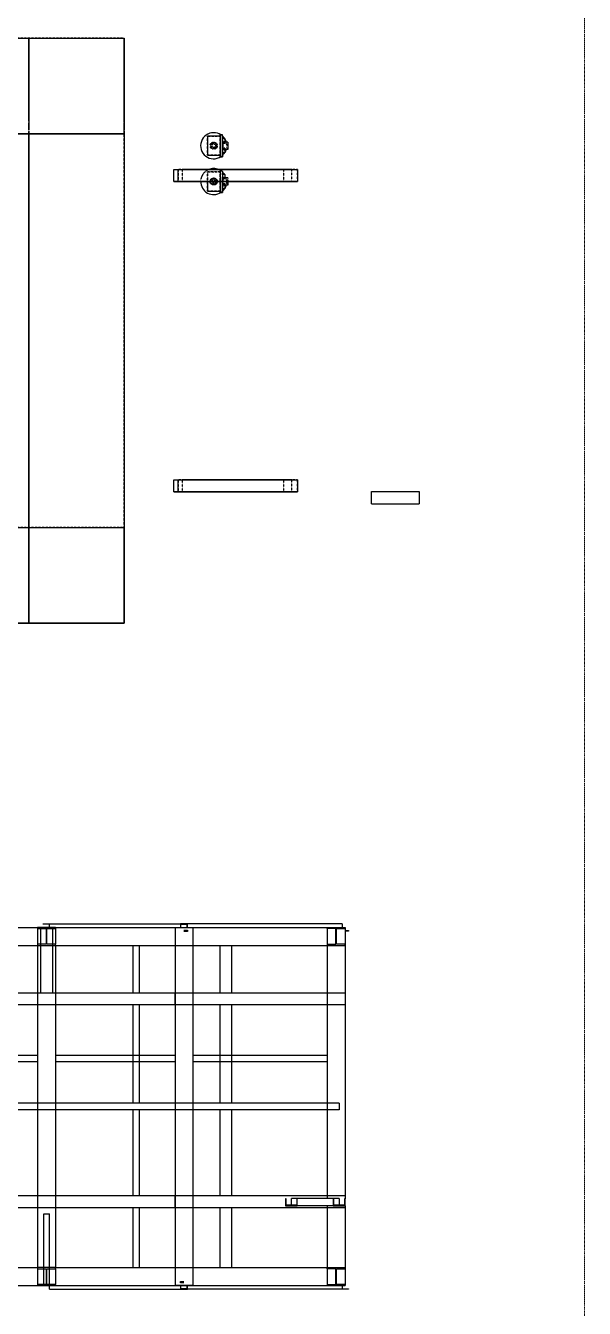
# Model space of a CAD drawing. Header units: inches. Extents: x 19 to 654008, y 34 to 210034.
# Drawn here: x 155984 to 160474, y 131183 to 141500 of the extents above; entities that cross this region are included whole.
import ezdxf

# ---------------------------------------------------------------- set-up
doc = ezdxf.new("R2010")
doc.units = ezdxf.units.IN
doc.header["$MEASUREMENT"] = 0
doc.linetypes.add('CABLEROUTEALL-EMBED 1_DWG$0$HIDDEN2', pattern=[0.1875, 0.125, -0.0625])
doc.linetypes.add('DIVIDE2', pattern=[0.625, 0.25, -0.125, 0, -0.125, 0, -0.125])
doc.layers.add('CABLEROUTEALL-EMBED 1_DWG$0$DwgTemplate', color=7, linetype='Continuous')
doc.layers.add('Layout', color=6, linetype='Continuous', lineweight=20)

msp = doc.modelspace()

# ---------------------------------------------------------------- linework, layer by layer
at = {"layer": 'CABLEROUTEALL-EMBED 1_DWG$0$DwgTemplate', "color": 252, "linetype": 'Continuous'}
for p, q in [((148905, 141399), (156776, 141399)), ((148905, 141399), (156776, 141399)), ((156008, 141399), (156776, 141399)), ((156008, 141399), (156776, 141399)), ((156008, 140732), (156008, 141399)), ((156008, 141399), (156008, 140732)), ((156776, 141399), (156776, 140732)), ((156776, 141399), (156776, 140732)), ((156776, 141399), (156776, 140732)), ((156776, 140732), (156776, 141399)), ((156776, 140631), (148905, 140631)), ((148905, 140631), (156776, 140631)), ((156008, 140675), (156008, 140700)), ((156008, 140700), (156008, 140675)), ((156008, 136695), (156008, 140642)), ((156008, 140642), (156008, 136695)), ((156776, 140700), (156776, 140675)), ((156776, 140700), (156776, 140675)), ((156776, 140700), (156776, 140675)), ((156776, 140675), (156776, 140700)), ((156776, 140642), (156776, 136695)), ((156776, 140642), (156776, 136695)), ((156776, 140642), (156776, 140631)), ((156776, 140631), (156776, 140642)), ((157566, 140621), (157547, 140621)), ((157566, 140621), (157547, 140621)), ((157547, 140621), (157547, 140446)), ((157547, 140621), (157547, 140446)), ((157566, 140446), (157566, 140621)), ((157566, 140446), (157566, 140621)), ((157547, 140611), (157444, 140611)), ((157547, 140611), (157444, 140611)), ((157444, 140611), (157444, 140457)), ((157444, 140611), (157444, 140457)), ((157585, 140591), (157566, 140591)), ((157569, 140572), (157566, 140572)), ((157569, 140572), (157566, 140572)), ((157569, 140495), (157569, 140572)), ((157569, 140495), (157569, 140572)), ((157569, 140567), (157569, 140568)), ((157569, 140567), (157569, 140568)), ((157569, 140568), (157569, 140568)), ((157569, 140568), (157569, 140568)), ((157569, 140567), (157569, 140533)), ((157569, 140533), (157569, 140567)), ((157569, 140567), (157569, 140567)), ((157569, 140567), (157569, 140567)), ((157585, 140553), (157569, 140553)), ((157569, 140533), (157569, 140533)), ((157569, 140533), (157569, 140533)), ((157585, 140591), (157585, 140553)), ((157585, 140591), (157585, 140553)), ((157609, 140563), (157585, 140563)), ((157609, 140563), (157609, 140505)), ((157609, 140563), (157609, 140505)), ((157444, 140457), (157547, 140457)), ((157444, 140457), (157547, 140457)), ((157547, 140446), (157566, 140446)), ((157547, 140446), (157566, 140446)), ((157566, 140495), (157569, 140495)), ((157566, 140495), (157569, 140495)), ((157585, 140476), (157566, 140476)), ((157585, 140515), (157569, 140515)), ((157585, 140515), (157585, 140476)), ((157585, 140515), (157585, 140476)), ((157609, 140505), (157585, 140505)), ((157174, 140247), (157174, 140343)), ((157174, 140247), (157174, 140343)), ((157174, 140343), (157208, 140343)), ((157174, 140343), (157208, 140343)), ((157208, 140247), (157208, 140343)), ((157208, 140247), (157208, 140343)), ((157208, 140343), (158168, 140343)), ((157208, 140343), (158168, 140343)), ((158168, 140343), (158168, 140247)), ((158168, 140343), (158168, 140247)), ((157208, 140247), (157174, 140247)), ((157174, 140247), (157208, 140247)), ((158168, 140247), (157208, 140247)), ((157208, 140247), (158168, 140247)), ((157444, 140247), (157444, 140169)), ((157444, 140247), (157444, 140169)), ((157547, 140247), (157547, 140158)), ((157547, 140247), (157547, 140158)), ((157566, 140158), (157566, 140247)), ((157566, 140158), (157566, 140247)), ((157566, 140207), (157569, 140207)), ((157566, 140207), (157569, 140207)), ((157569, 140207), (157569, 140247)), ((157569, 140207), (157569, 140247)), ((157569, 140247), (157569, 140245)), ((157569, 140245), (157569, 140247)), ((157569, 140245), (157569, 140245)), ((157569, 140245), (157569, 140245)), ((157585, 140227), (157569, 140227)), ((157585, 140227), (157585, 140188)), ((157585, 140227), (157585, 140188)), ((157609, 140217), (157585, 140217)), ((157609, 140247), (157609, 140217)), ((157609, 140247), (157609, 140217)), ((157444, 140169), (157547, 140169)), ((157444, 140169), (157547, 140169)), ((157547, 140158), (157566, 140158)), ((157547, 140158), (157566, 140158)), ((157585, 140188), (157566, 140188)), ((157174, 137751), (157174, 137847)), ((157174, 137751), (157174, 137847)), ((157174, 137847), (157208, 137847)), ((157174, 137847), (157208, 137847)), ((157208, 137751), (157208, 137847)), ((157208, 137751), (157208, 137847)), ((157208, 137847), (158168, 137847)), ((157208, 137847), (158168, 137847)), ((158168, 137847), (158168, 137751)), ((158168, 137847), (158168, 137751)), ((157208, 137751), (157174, 137751)), ((157174, 137751), (157208, 137751)), ((158168, 137751), (157208, 137751)), ((157208, 137751), (158168, 137751)), ((158763, 137654), (158763, 137753)), ((158763, 137753), (159147, 137753)), ((159147, 137753), (159147, 137654)), ((158763, 137654), (159147, 137654)), ((148905, 137463), (156776, 137463)), ((148905, 137463), (156776, 137463)), ((156776, 137463), (156776, 136695)), ((156776, 136695), (156776, 137463)), ((156776, 136695), (148905, 136695)), ((148905, 136695), (156776, 136695)), ((156776, 136695), (156008, 136695)), ((156776, 136695), (156008, 136695)), ((153824, 134246), (156080, 134246)), ((156224, 134246), (156080, 134246)), ((156080, 134246), (156080, 134237)), ((156080, 134237), (156080, 134112)), ((156080, 134237), (156148, 134237)), ((156104, 134246), (156200, 134246)), ((156104, 134246), (156104, 133719)), ((156124, 134277), (157227, 134277)), ((156124, 134272), (156124, 134277)), ((157227, 134272), (156124, 134272)), ((156148, 134237), (156148, 134112)), ((156155, 134112), (156155, 134237)), ((156155, 134237), (156224, 134237)), ((156175, 134246), (156175, 134272)), ((156200, 134246), (156200, 133719)), ((156224, 134237), (156224, 134246)), ((156224, 134246), (158551, 134246)), ((156224, 134237), (156224, 134112)), ((157184, 134246), (157184, 131367)), ((157184, 134246), (157328, 134246)), ((157284, 134277), (157227, 134277)), ((157227, 134277), (157227, 134272)), ((157227, 134272), (157279, 134272)), ((157228, 134272), (157228, 134246)), ((157232, 134246), (157232, 134272)), ((157279, 134272), (157279, 134246)), ((158528, 134277), (157284, 134277)), ((157284, 134246), (157284, 134277)), ((157328, 134246), (157328, 131367)), ((158407, 134237), (158407, 134246)), ((158407, 134246), (158551, 134246)), ((158407, 134246), (158407, 132067)), ((158407, 134246), (158551, 134246)), ((158476, 134237), (158407, 134237)), ((158476, 134112), (158476, 134237)), ((158483, 134237), (158551, 134237)), ((158483, 134112), (158483, 134237)), ((158528, 134277), (158528, 134246)), ((158551, 134246), (158551, 134237)), ((158551, 134246), (158551, 132065)), ((158551, 134246), (158551, 134102)), ((157283, 134221), (157256, 134221)), ((157256, 134216), (157283, 134216)), ((157283, 134221), (157289, 134221)), ((157283, 134216), (157283, 134221)), ((157289, 134216), (157283, 134216)), ((158551, 134221), (158579, 134221)), ((158579, 134216), (158551, 134216)), ((158579, 134221), (158579, 134216)), ((155461, 134102), (156080, 134102)), ((156080, 134112), (156080, 134102)), ((156148, 134112), (156080, 134112)), ((156080, 134102), (156080, 131511)), ((156080, 134102), (156224, 134102)), ((156224, 134112), (156155, 134112)), ((156224, 134102), (156224, 134112)), ((156224, 134102), (156224, 131511)), ((156224, 134102), (158551, 134102)), ((156846, 134102), (156846, 133719)), ((156897, 134102), (156897, 133719)), ((157543, 134102), (157543, 133719)), ((157639, 134102), (157639, 133719)), ((158407, 134112), (158407, 134102)), ((158407, 134112), (158476, 134112)), ((158407, 134102), (158551, 134102)), ((158551, 134112), (158483, 134112)), ((158551, 134102), (158551, 134112)), ((156104, 133719), (155461, 133719)), ((156200, 133719), (156104, 133719)), ((157184, 133719), (156200, 133719)), ((157184, 133719), (157184, 133623)), ((157184, 133623), (157184, 133719)), ((158551, 133719), (157184, 133719)), ((158551, 133719), (158551, 133623)), ((157184, 133623), (155458, 133623)), ((156846, 133623), (156846, 132832)), ((156897, 133623), (156897, 132832)), ((158551, 133623), (157184, 133623)), ((157543, 133623), (157543, 132832)), ((157639, 133623), (157639, 132832)), ((156080, 133216), (155528, 133216)), ((157184, 133216), (156224, 133216)), ((158407, 133216), (157328, 133216)), ((156080, 133165), (155528, 133165)), ((157184, 133165), (156224, 133165)), ((158407, 133165), (157328, 133165)), ((158503, 132832), (151352, 132832)), ((158503, 132781), (151352, 132781)), ((156846, 132781), (156846, 132087)), ((156897, 132781), (156897, 132087)), ((157543, 132781), (157543, 132087)), ((157639, 132781), (157639, 132087)), ((158503, 132832), (158503, 132781)), ((157184, 132087), (155026, 132087)), ((157184, 132087), (157184, 131991)), ((157184, 131991), (157184, 132087)), ((158551, 132087), (157184, 132087)), ((158071, 132065), (158071, 132008)), ((158076, 132065), (158071, 132065)), ((158076, 132012), (158076, 132065)), ((158503, 132067), (158119, 132067)), ((158119, 132010), (158119, 132067)), ((158167, 132065), (158163, 132065)), ((158163, 132065), (158163, 132012)), ((158167, 132008), (158167, 132065)), ((158460, 132065), (158455, 132065)), ((158455, 132065), (158455, 132008)), ((158460, 132012), (158460, 132065)), ((158503, 132067), (158503, 132010)), ((158551, 132065), (158547, 132065)), ((158547, 132065), (158547, 132012)), ((158551, 132087), (158551, 132065)), ((158551, 132008), (158551, 132065)), ((157184, 131991), (155029, 131991)), ((156846, 131991), (156846, 131511)), ((156897, 131991), (156897, 131511)), ((158551, 131991), (157184, 131991)), ((157543, 131991), (157543, 131511)), ((157639, 131991), (157639, 131511)), ((158071, 132008), (158167, 132008)), ((158163, 132012), (158076, 132012)), ((158119, 132010), (158503, 132010)), ((158407, 132010), (158407, 131367)), ((158455, 132008), (158551, 132008)), ((158547, 132012), (158460, 132012)), ((158551, 132008), (158551, 131367)), ((158551, 132008), (158551, 131991)), ((156129, 131367), (156129, 131943)), ((156129, 131943), (156175, 131943)), ((156175, 131367), (156175, 131943)), ((155029, 131511), (156080, 131511)), ((156224, 131511), (156080, 131511)), ((156080, 131511), (156080, 131501)), ((156080, 131501), (156080, 131376)), ((156080, 131501), (156148, 131501)), ((156148, 131501), (156148, 131376)), ((156155, 131376), (156155, 131501)), ((156155, 131501), (156224, 131501)), ((156224, 131511), (158551, 131511)), ((156224, 131501), (156224, 131511)), ((156224, 131501), (156224, 131376)), ((158407, 131511), (158551, 131511)), ((158407, 131501), (158407, 131511)), ((158476, 131501), (158407, 131501)), ((158476, 131376), (158476, 131501)), ((158483, 131376), (158483, 131501)), ((158483, 131501), (158551, 131501)), ((158551, 131511), (158551, 131367)), ((158551, 131511), (158551, 131501)), ((151424, 131367), (156080, 131367)), ((156148, 131376), (156080, 131376)), ((156080, 131376), (156080, 131367)), ((156080, 131367), (156224, 131367)), ((156175, 131367), (156129, 131367)), ((156224, 131376), (156155, 131376)), ((156175, 131337), (156175, 131367)), ((156175, 131337), (157228, 131337)), ((156224, 131367), (156224, 131376)), ((156224, 131367), (158551, 131367)), ((157328, 131367), (157184, 131367)), ((157223, 131397), (157227, 131397)), ((157227, 131392), (157223, 131392)), ((157227, 131397), (157227, 131392)), ((157256, 131397), (157227, 131397)), ((157227, 131392), (157256, 131392)), ((157228, 131367), (157228, 131337)), ((157228, 131337), (157283, 131337)), ((157232, 131341), (157232, 131367)), ((157283, 131341), (157232, 131341)), ((157279, 131367), (157279, 131341)), ((157283, 131341), (158579, 131341)), ((157283, 131337), (157283, 131341)), ((158579, 131337), (157283, 131337)), ((157284, 131341), (157284, 131367)), ((158407, 131376), (158476, 131376)), ((158407, 131376), (158407, 131367)), ((158551, 131367), (158407, 131367)), ((158407, 131367), (158551, 131367)), ((158551, 131376), (158483, 131376)), ((158528, 131367), (158528, 131341)), ((158551, 131367), (158551, 131376)), ((158579, 131341), (158579, 131337))]:
    msp.add_line(p, q, dxfattribs=at)
at = {"layer": 'CABLEROUTEALL-EMBED 1_DWG$0$DwgTemplate', "color": 252, "linetype": 'CABLEROUTEALL-EMBED 1_DWG$0$HIDDEN2'}
for p, q in [((156776, 141399), (148905, 141399)), ((148905, 141399), (156776, 141399)), ((156008, 141399), (156008, 136695)), ((156008, 141399), (156008, 136695)), ((156776, 141399), (156008, 141399)), ((156776, 141399), (156008, 141399)), ((156776, 136695), (156776, 141399)), ((156776, 141399), (156776, 136695)), ((156776, 140631), (156776, 141399)), ((156776, 141399), (156776, 140631)), ((156008, 140700), (156008, 140732)), ((156008, 140732), (156008, 140700)), ((156776, 140732), (156776, 140700)), ((156776, 140732), (156776, 140700)), ((156776, 140732), (156776, 140700)), ((156776, 140700), (156776, 140732)), ((148905, 140631), (156776, 140631)), ((148905, 140631), (156776, 140631)), ((156008, 140642), (156008, 140675)), ((156008, 140675), (156008, 140642)), ((156776, 140675), (156776, 140642)), ((156776, 140675), (156776, 140642)), ((156776, 140675), (156776, 140642)), ((156776, 140642), (156776, 140675)), ((157547, 140621), (157566, 140621)), ((157547, 140621), (157566, 140621)), ((157547, 140446), (157547, 140621)), ((157547, 140446), (157547, 140621)), ((157566, 140621), (157566, 140446)), ((157566, 140621), (157566, 140446)), ((157444, 140457), (157444, 140611)), ((157444, 140457), (157444, 140611)), ((157444, 140611), (157547, 140611)), ((157444, 140611), (157547, 140611)), ((157547, 140457), (157547, 140611)), ((157547, 140457), (157547, 140611)), ((157547, 140611), (157547, 140457)), ((157547, 140611), (157547, 140457)), ((157566, 140553), (157566, 140591)), ((157566, 140591), (157566, 140553)), ((157566, 140495), (157566, 140572)), ((157566, 140495), (157566, 140572)), ((157566, 140572), (157569, 140572)), ((157566, 140572), (157569, 140572)), ((157566, 140572), (157566, 140495)), ((157566, 140572), (157566, 140495)), ((157566, 140495), (157566, 140572)), ((157566, 140495), (157566, 140572)), ((157569, 140572), (157566, 140572)), ((157569, 140572), (157566, 140572)), ((157566, 140572), (157569, 140572)), ((157566, 140572), (157569, 140572)), ((157566, 140572), (157566, 140495)), ((157566, 140572), (157566, 140495)), ((157566, 140505), (157566, 140563)), ((157566, 140563), (157566, 140505)), ((157585, 140563), (157566, 140563)), ((157569, 140553), (157566, 140553)), ((157568, 140568), (157568, 140534)), ((157568, 140534), (157568, 140568)), ((157568, 140568), (157568, 140567)), ((157568, 140568), (157568, 140567)), ((157569, 140568), (157568, 140568)), ((157569, 140568), (157568, 140568)), ((157568, 140567), (157569, 140567)), ((157568, 140567), (157569, 140567)), ((157568, 140533), (157568, 140567)), ((157568, 140533), (157568, 140567)), ((157568, 140533), (157568, 140534)), ((157568, 140533), (157568, 140534)), ((157568, 140534), (157569, 140534)), ((157568, 140534), (157569, 140534)), ((157569, 140533), (157568, 140533)), ((157569, 140533), (157568, 140533)), ((157569, 140572), (157569, 140495)), ((157569, 140572), (157569, 140495)), ((157569, 140495), (157569, 140572)), ((157569, 140495), (157569, 140572)), ((157569, 140572), (157569, 140495)), ((157569, 140572), (157569, 140495)), ((157569, 140534), (157569, 140568)), ((157569, 140534), (157569, 140568)), ((157569, 140534), (157569, 140533)), ((157569, 140534), (157569, 140533)), ((157585, 140553), (157585, 140591)), ((157585, 140553), (157585, 140591)), ((157609, 140505), (157609, 140563)), ((157609, 140505), (157609, 140563)), ((157547, 140457), (157444, 140457)), ((157547, 140457), (157444, 140457)), ((157566, 140446), (157547, 140446)), ((157566, 140446), (157547, 140446)), ((157566, 140476), (157566, 140515)), ((157566, 140515), (157566, 140476)), ((157569, 140515), (157566, 140515)), ((157585, 140505), (157566, 140505)), ((157569, 140495), (157566, 140495)), ((157569, 140495), (157566, 140495)), ((157566, 140495), (157569, 140495)), ((157566, 140495), (157569, 140495)), ((157569, 140495), (157566, 140495)), ((157569, 140495), (157566, 140495)), ((157585, 140476), (157585, 140515)), ((157585, 140476), (157585, 140515)), ((157174, 140343), (157242, 140343)), ((157174, 140343), (157242, 140343)), ((158168, 140343), (157208, 140343)), ((157208, 140343), (158168, 140343)), ((157208, 140343), (157208, 140247)), ((157208, 140343), (157208, 140247)), ((157208, 140343), (158056, 140343)), ((157208, 140343), (158056, 140343)), ((157242, 140343), (157242, 140247)), ((157242, 140343), (157242, 140247)), ((158124, 140343), (157242, 140343)), ((157242, 140343), (158124, 140343)), ((157444, 140323), (157444, 140247)), ((157444, 140323), (157444, 140247)), ((157547, 140323), (157444, 140323)), ((157547, 140323), (157444, 140323)), ((157444, 140169), (157444, 140323)), ((157444, 140169), (157444, 140323)), ((157444, 140323), (157547, 140323)), ((157444, 140323), (157547, 140323)), ((157566, 140333), (157547, 140333)), ((157566, 140333), (157547, 140333)), ((157547, 140158), (157547, 140333)), ((157547, 140158), (157547, 140333)), ((157547, 140333), (157566, 140333)), ((157547, 140333), (157566, 140333)), ((157547, 140333), (157547, 140247)), ((157547, 140333), (157547, 140247)), ((157547, 140323), (157547, 140169)), ((157547, 140323), (157547, 140169)), ((157547, 140169), (157547, 140323)), ((157547, 140169), (157547, 140323)), ((157566, 140333), (157566, 140158)), ((157566, 140333), (157566, 140158)), ((157566, 140247), (157566, 140333)), ((157566, 140247), (157566, 140333)), ((158124, 140343), (158056, 140343)), ((158124, 140343), (158056, 140343)), ((158056, 140343), (158056, 140247)), ((158056, 140343), (158056, 140247)), ((158124, 140247), (158124, 140343)), ((158124, 140247), (158124, 140343)), ((158168, 140247), (158168, 140343)), ((158168, 140247), (158168, 140343)), ((157242, 140247), (157174, 140247)), ((157242, 140247), (157174, 140247)), ((158056, 140247), (157208, 140247)), ((157208, 140247), (158056, 140247)), ((157208, 140247), (158168, 140247)), ((157208, 140247), (158168, 140247)), ((157242, 140247), (158124, 140247)), ((157242, 140247), (158124, 140247)), ((157566, 140265), (157566, 140303)), ((157566, 140303), (157566, 140265)), ((157585, 140303), (157566, 140303)), ((157566, 140284), (157566, 140207)), ((157566, 140284), (157566, 140207)), ((157566, 140207), (157566, 140284)), ((157566, 140207), (157566, 140284)), ((157569, 140284), (157566, 140284)), ((157569, 140284), (157566, 140284)), ((157566, 140284), (157566, 140207)), ((157566, 140284), (157566, 140207)), ((157566, 140284), (157569, 140284)), ((157566, 140284), (157569, 140284)), ((157569, 140284), (157566, 140284)), ((157569, 140284), (157566, 140284)), ((157566, 140207), (157566, 140284)), ((157566, 140207), (157566, 140284)), ((157566, 140284), (157569, 140284)), ((157566, 140284), (157569, 140284)), ((157566, 140217), (157566, 140275)), ((157566, 140275), (157566, 140217)), ((157585, 140275), (157566, 140275)), ((157569, 140265), (157566, 140265)), ((157566, 140188), (157566, 140227)), ((157566, 140227), (157566, 140188)), ((157569, 140227), (157566, 140227)), ((157585, 140217), (157566, 140217)), ((157569, 140207), (157566, 140207)), ((157569, 140207), (157566, 140207)), ((157569, 140207), (157566, 140207)), ((157569, 140207), (157566, 140207)), ((157566, 140207), (157569, 140207)), ((157566, 140207), (157569, 140207)), ((157568, 140280), (157568, 140246)), ((157568, 140246), (157568, 140280)), ((157569, 140280), (157568, 140280)), ((157569, 140280), (157568, 140280)), ((157568, 140280), (157568, 140279)), ((157568, 140280), (157568, 140279)), ((157568, 140279), (157569, 140279)), ((157568, 140279), (157569, 140279)), ((157568, 140245), (157568, 140279)), ((157568, 140245), (157568, 140279)), ((157568, 140246), (157569, 140246)), ((157568, 140246), (157569, 140246)), ((157568, 140245), (157568, 140246)), ((157568, 140245), (157568, 140246)), ((157569, 140245), (157568, 140245)), ((157569, 140245), (157568, 140245)), ((157569, 140247), (157569, 140284)), ((157569, 140247), (157569, 140284)), ((157569, 140207), (157569, 140284)), ((157569, 140207), (157569, 140284)), ((157569, 140284), (157569, 140207)), ((157569, 140284), (157569, 140207)), ((157569, 140284), (157569, 140207)), ((157569, 140284), (157569, 140207)), ((157569, 140246), (157569, 140280)), ((157569, 140246), (157569, 140280)), ((157569, 140280), (157569, 140280)), ((157569, 140280), (157569, 140280)), ((157569, 140279), (157569, 140280)), ((157569, 140279), (157569, 140280)), ((157569, 140279), (157569, 140279)), ((157569, 140279), (157569, 140279)), ((157569, 140279), (157569, 140247)), ((157569, 140247), (157569, 140279)), ((157585, 140265), (157569, 140265)), ((157569, 140246), (157569, 140245)), ((157569, 140246), (157569, 140245)), ((157585, 140303), (157585, 140265)), ((157585, 140265), (157585, 140303)), ((157585, 140303), (157585, 140265)), ((157585, 140265), (157585, 140303)), ((157609, 140275), (157585, 140275)), ((157585, 140188), (157585, 140227)), ((157585, 140188), (157585, 140227)), ((157609, 140275), (157609, 140247)), ((157609, 140217), (157609, 140275)), ((157609, 140275), (157609, 140247)), ((157609, 140217), (157609, 140275)), ((158056, 140247), (158124, 140247)), ((158056, 140247), (158124, 140247)), ((157547, 140169), (157444, 140169)), ((157547, 140169), (157444, 140169)), ((157566, 140158), (157547, 140158)), ((157566, 140158), (157547, 140158)), ((157174, 137847), (157242, 137847)), ((157174, 137847), (157242, 137847)), ((158168, 137847), (157208, 137847)), ((157208, 137847), (158168, 137847)), ((157208, 137847), (157208, 137751)), ((157208, 137847), (157208, 137751)), ((157208, 137847), (158056, 137847)), ((157208, 137847), (158056, 137847)), ((158124, 137847), (157242, 137847)), ((157242, 137847), (158124, 137847)), ((157242, 137847), (157242, 137751)), ((157242, 137847), (157242, 137751)), ((158124, 137847), (158056, 137847)), ((158124, 137847), (158056, 137847)), ((158056, 137847), (158056, 137751)), ((158056, 137847), (158056, 137751)), ((158124, 137751), (158124, 137847)), ((158124, 137751), (158124, 137847)), ((158168, 137751), (158168, 137847)), ((158168, 137751), (158168, 137847)), ((157242, 137751), (157174, 137751)), ((157242, 137751), (157174, 137751)), ((158056, 137751), (157208, 137751)), ((157208, 137751), (158056, 137751)), ((157208, 137751), (158168, 137751)), ((157208, 137751), (158168, 137751)), ((157242, 137751), (158124, 137751)), ((157242, 137751), (158124, 137751)), ((158056, 137751), (158124, 137751)), ((158056, 137751), (158124, 137751)), ((156776, 137463), (148905, 137463)), ((148905, 137463), (156776, 137463)), ((156776, 136695), (156776, 137463)), ((156776, 137463), (156776, 136695)), ((148905, 136695), (156776, 136695)), ((148905, 136695), (156776, 136695)), ((156008, 136695), (156776, 136695)), ((156008, 136695), (156776, 136695))]:
    msp.add_line(p, q, dxfattribs=at)
for centre, radius in [((157495, 140534), 28.8), ((157495, 140534), 28.8), ((157495, 140534), 28.8), ((157495, 140534), 28.8), ((157495, 140534), 24), ((157495, 140534), 24), ((157495, 140534), 24), ((157495, 140534), 24), ((157495, 140534), 14.4), ((157495, 140534), 14.4), ((157495, 140534), 14.4), ((157495, 140534), 14.4), ((157495, 140246), 28.8), ((157495, 140246), 28.8), ((157495, 140246), 28.8), ((157495, 140246), 28.8), ((157495, 140246), 24), ((157495, 140246), 24), ((157495, 140246), 24), ((157495, 140246), 24), ((157495, 140246), 14.4), ((157495, 140246), 14.4), ((157495, 140246), 14.4), ((157495, 140246), 14.4)]:
    msp.add_circle(centre, radius, dxfattribs=at)
at = {"layer": 'CABLEROUTEALL-EMBED 1_DWG$0$DwgTemplate', "color": 252, "linetype": 'Continuous'}
for centre, start, end in [((157495, 140534), 90, 303.3985), ((157495, 140534), 90, 303.3985), ((157495, 140534), 56.6015, 90), ((157495, 140534), 56.6015, 90), ((157495, 140534), 33.3985, 47.5993), ((157495, 140534), 33.3985, 47.5993), ((157495, 140534), 15.9757, 30.9297), ((157495, 140534), 15.9757, 30.9297), ((157495, 140534), 312.4007, 326.6015), ((157495, 140534), 312.4007, 326.6015), ((157495, 140534), 329.0703, 344.0243), ((157495, 140534), 329.0703, 344.0243), ((157495, 140246), 90, 112.0883), ((157495, 140246), 90, 112.0883), ((157495, 140246), 67.9117, 90), ((157495, 140246), 67.9117, 90), ((157495, 140246), 179.4743, 303.3985), ((157495, 140246), 179.4743, 303.3985), ((157495, 140246), 329.0703, 344.0243), ((157495, 140246), 329.0703, 344.0243), ((157495, 140246), 312.4007, 326.6015), ((157495, 140246), 312.4007, 326.6015)]:
    msp.add_arc(centre, 105, start, end, dxfattribs=at)
at = {"layer": 'CABLEROUTEALL-EMBED 1_DWG$0$DwgTemplate', "color": 252, "linetype": 'CABLEROUTEALL-EMBED 1_DWG$0$HIDDEN2'}
for centre, start, end in [((157495, 140534), 47.5993, 56.6015), ((157495, 140534), 47.5993, 56.6015), ((157495, 140534), 30.9297, 33.3985), ((157495, 140534), 30.9297, 33.3985), ((157495, 140534), 344.0243, 15.9757), ((157495, 140534), 344.0243, 15.9757), ((157495, 140534), 303.3985, 312.4007), ((157495, 140534), 303.3985, 312.4007), ((157495, 140534), 326.6015, 329.0703), ((157495, 140534), 326.6015, 329.0703), ((157495, 140246), 112.0883, 179.4743), ((157495, 140246), 112.0883, 179.4743), ((157495, 140246), 56.6015, 67.9117), ((157495, 140246), 56.6015, 67.9117), ((157495, 140246), 47.5993, 56.6015), ((157495, 140246), 47.5993, 56.6015), ((157495, 140246), 33.3985, 47.5993), ((157495, 140246), 33.3985, 47.5993), ((157495, 140246), 30.9297, 33.3985), ((157495, 140246), 30.9297, 33.3985), ((157495, 140246), 15.9757, 30.9297), ((157495, 140246), 15.9757, 30.9297), ((157495, 140246), 344.0243, 15.9757), ((157495, 140246), 344.0243, 15.9757), ((157495, 140246), 303.3985, 312.4007), ((157495, 140246), 303.3985, 312.4007), ((157495, 140246), 326.6015, 329.0703), ((157495, 140246), 326.6015, 329.0703)]:
    msp.add_arc(centre, 105, start, end, dxfattribs=at)
at = {"layer": 'Layout', "color": 252, "linetype": 'DIVIDE2', "ltscale": 10}
msp.add_line((160474, 170592), (160474, 122592), dxfattribs=at)
msp.add_line((160474, 170592), (160474, 122592), dxfattribs=at)

doc.saveas('drawing.dxf')
